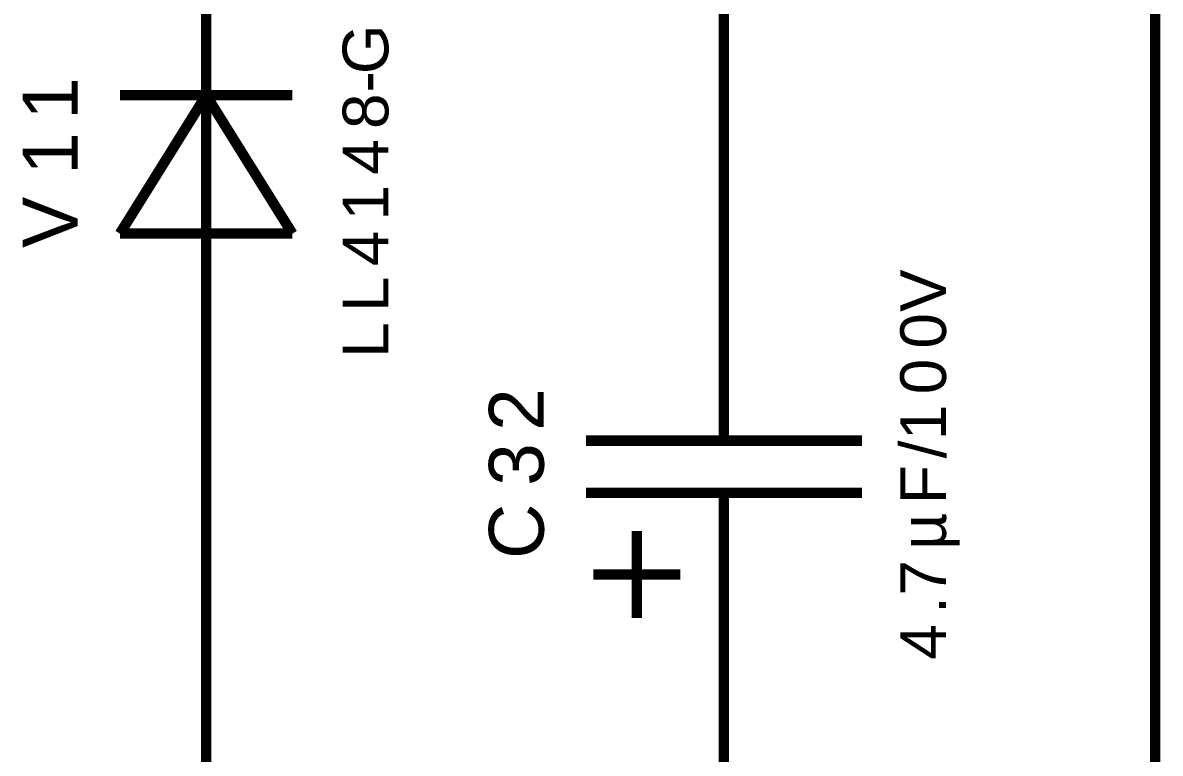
# Model space of a CAD drawing. Header units: millimetres. Extents: x -2024 to 917, y -725 to 13.
# Drawn here: x -1841.77 to -1808.82, y -228.71 to -207.56 of the extents above; entities that cross this region are included whole.
import ezdxf

# ---------------------------------------------------------------- set-up
doc = ezdxf.new("R2010")
doc.units = ezdxf.units.MM
doc.styles.get("Standard").update_dxf_attribs({"font": 'arial.ttf'})

msp = doc.modelspace()

# ---------------------------------------------------------------- linework, layer by layer
at = {"color": 7, "const_width": 0.3}
for points in [[(-1841.456, -271.671), (-1808.966, -271.671), (-1808.966, -191.659)], [(-1836.457, -209.161), (-1836.457, -206.661)], [(-1821.462, -206.661), (-1821.462, -209.161)], [(-1836.457, -214.162), (-1836.457, -209.161)], [(-1821.462, -216.663), (-1821.462, -209.161)], [(-1836.457, -209.658), (-1838.957, -213.665)], [(-1838.957, -209.658), (-1833.958, -209.658)], [(-1833.958, -213.665), (-1836.457, -209.658)], [(-1838.957, -213.665), (-1833.958, -213.665)], [(-1836.457, -214.162), (-1836.457, -216.663)], [(-1821.462, -224.164), (-1821.462, -231.665), (-1836.457, -231.665), (-1836.457, -216.663)], [(-1821.462, -219.66), (-1821.462, -216.663)], [(-1825.451, -219.66), (-1817.457, -219.66)], [(-1825.451, -221.167), (-1817.457, -221.167)], [(-1821.462, -221.167), (-1821.462, -224.164)], [(-1823.978, -222.276), (-1823.978, -224.793)], [(-1825.236, -223.535), (-1822.72, -223.535)]]:
    msp.add_lwpolyline(points, dxfattribs=at)

# ---------------------------------------------------------------- texts
at = {"color": 7}
for s, height, p in [('G', 1.325, (-1831.178, -209.046)), ('1', 1.59, (-1840.181, -210.37)), ('-', 1.325, (-1831.178, -209.575)), ('8', 1.325, (-1831.178, -210.635)), ('1', 1.59, (-1840.181, -211.96)), ('4', 1.325, (-1831.178, -211.96)), ('1', 1.325, (-1831.178, -213.285)), ('V', 1.59, (-1840.181, -214.079)), ('4', 1.325, (-1831.178, -214.609)), ('V', 1.325, (-1815.024, -215.934)), ('L', 1.325, (-1831.178, -215.934)), ('0', 1.325, (-1815.024, -216.994)), ('L', 1.325, (-1831.178, -217.259)), ('0', 1.325, (-1815.024, -218.318)), ('2', 1.59, (-1826.676, -219.378)), ('1', 1.325, (-1815.024, -219.643)), ('/', 1.325, (-1815.024, -220.173)), ('3', 1.59, (-1826.676, -220.968)), ('F', 1.325, (-1815.024, -221.498)), ('C', 1.59, (-1826.676, -223.087)), ('µ', 1.325, (-1815.024, -222.822)), ('7', 1.325, (-1815.024, -224.147)), ('.', 1.325, (-1815.024, -224.677)), ('4', 1.325, (-1815.024, -226.002))]:
    msp.add_text(s, height=height, rotation=90, dxfattribs=at).set_placement(p)

doc.saveas('drawing.dxf')
